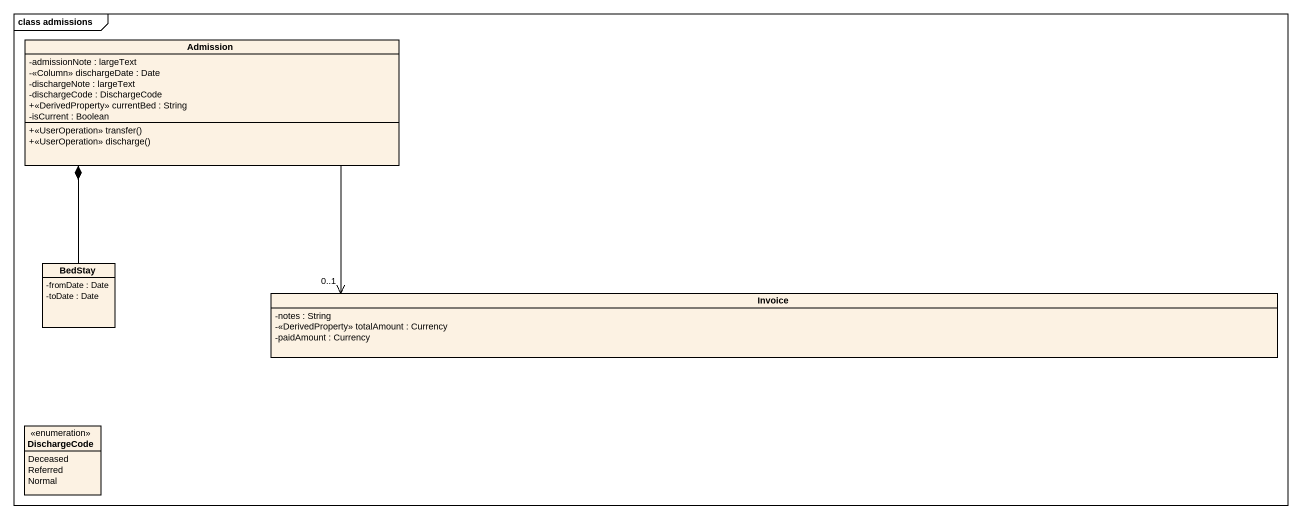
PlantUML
@startuml
mainframe class admissions
hide circle
hide empty members
skinparam classAttributeIconSize 0
class Admission {
  -admissionNote : largeText
  -<<Column>> dischargeDate : Date
  -dischargeNote : largeText
  -dischargeCode : DischargeCode
  +<<DerivedProperty>> currentBed : String
  -isCurrent : Boolean
  +<<UserOperation>> transfer()
  +<<UserOperation>> discharge()
}
class BedStay {
  -fromDate : Date
  -toDate : Date
}
class Invoice {
  -notes : String
  -<<DerivedProperty>> totalAmount : Currency
  -paidAmount : Currency
}
enum DischargeCode {
  Deceased
  Referred
  Normal
}
Admission *-- BedStay
Admission -right-> "0..1" Invoice
@enduml
